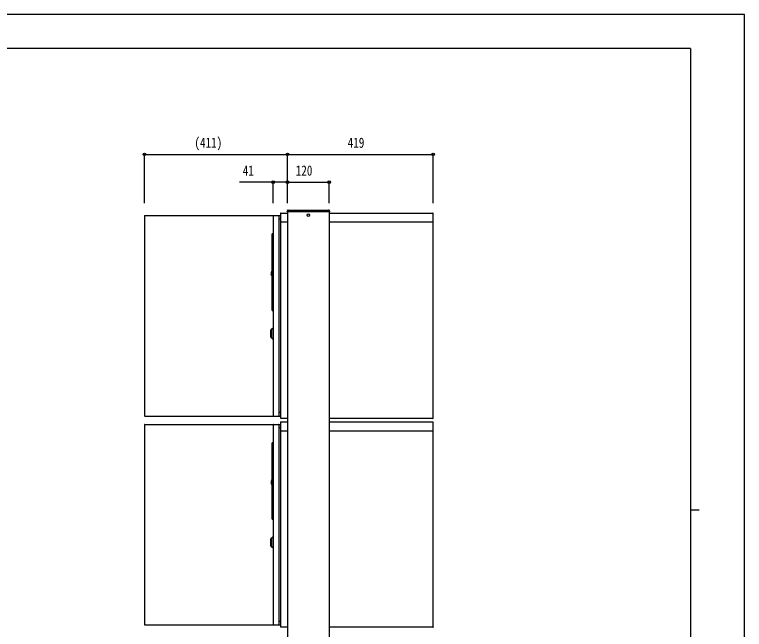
# Model space of a CAD drawing. Units: millimetres, scale not verified. Extents: x -2102 to 2102, y -1485 to 1485.
# Drawn here: x 5 to 2102, y -282 to 1485 of the extents above; entities that cross this region are included whole.
import ezdxf
from ezdxf.enums import TextEntityAlignment as Align

# ---------------------------------------------------------------- set-up
doc = ezdxf.new("R2010")
doc.units = ezdxf.units.MM
doc.header["$LTSCALE"] = 8
for name, color, linetype in [('0-3_YKK_13', 4, 'Continuous'), ('0-4_YKK_A1', 4, 'Continuous'), ('0-5_YKK_D', 6, 'Continuous'), ('0-6_YKK_ZWAK', 7, 'Continuous')]:
    doc.layers.add(name, color=color, linetype=linetype)
doc.styles.add('ＭＳ ゴシック', font='')
doc.styles.get('ＭＳ ゴシック').set_extended_font_data('MS Gothic')

msp = doc.modelspace()

# ---------------------------------------------------------------- linework, layer by layer
at = {"layer": '0-3_YKK_13'}
for p, q in [((378.512, 906.5), (378.512, 332.5)), ((379.512, 907.5), (769.513, 907.5)), ((748.113, 906.5), (748.113, 332.5)), ((749.113, 907.5), (764.113, 907.5)), ((765.113, 906.5), (765.113, 332.5)), ((769.513, 913.5), (769.513, 889.5)), ((770.513, 914.5), (770.613, 914.5)), ((770.583, 914.5), (770.513, 914.5)), ((770.583, 914.5), (770.566, 914.576)), ((770.583, 914.5), (789.512, 914.5)), ((909.513, 914.5), (1207.113, 914.5)), ((1207.113, 914.5), (1207.495, 914.424)), ((1208.113, 325.5), (1208.113, 913.559)), ((769.513, 897.5), (765.113, 897.5)), ((769.513, 889.5), (769.513, 887.5)), ((789.512, 888.5), (769.513, 888.5)), ((769.513, 887.5), (769.513, 326.5)), ((1208.113, 888.5), (909.513, 888.5)), ((747.113, 855), (745.113, 855)), ((745.113, 852), (745.113, 855)), ((745.113, 638), (745.113, 852)), ((747.113, 852), (747.113, 855)), ((747.113, 854), (748.113, 854)), ((747.113, 638), (747.113, 852)), ((743.308, 735.822), (743.366, 735.668)), ((743.783, 735.418), (745.113, 735.394)), ((744.828, 748.001), (744.683, 747.977)), ((745.113, 748.006), (744.828, 748.001)), ((745.113, 635), (745.113, 638)), ((745.113, 635), (747.113, 635)), ((747.113, 635), (747.113, 638)), ((747.113, 635.7), (748.113, 635.7)), ((742.113, 574), (741.313, 573.2)), ((741.313, 573.2), (741.313, 570.1)), ((741.313, 570.1), (741.328, 570.007)), ((741.313, 566.9), (741.317, 566.953)), ((741.313, 566.9), (741.313, 563.8)), ((741.318, 566.959), (741.317, 566.953)), ((741.613, 569.8), (742.013, 569.8)), ((742.013, 567.2), (741.613, 567.2)), ((742.013, 569.8), (742.013, 569.75)), ((742.013, 569.75), (742.113, 569.75)), ((742.013, 569.75), (742.013, 567.25)), ((742.013, 567.25), (742.013, 567.2)), ((742.113, 567.25), (742.013, 567.25)), ((742.113, 557.8), (742.113, 579.2)), ((742.413, 568.5), (742.413, 579.5)), ((742.413, 557.5), (742.413, 568.5)), ((747.713, 583.5), (742.813, 580.1)), ((742.813, 580.1), (742.813, 556.9)), ((748.013, 583.5), (747.713, 583.5)), ((747.713, 583.5), (747.713, 553.5)), ((748.013, 583.5), (748.013, 553.5)), ((748.113, 578.422), (748.013, 578.422)), ((748.013, 577.344), (748.113, 577.344)), ((748.113, 576.262), (748.013, 576.262)), ((748.113, 575.91), (748.013, 575.91)), ((741.313, 563.8), (742.113, 563)), ((742.113, 557.8), (742.413, 557.5)), ((742.413, 557.5), (742.813, 557.5)), ((742.813, 556.9), (747.713, 553.5)), ((747.713, 553.5), (748.013, 553.5)), ((748.113, 558.578), (748.013, 558.578)), ((769.513, 341.5), (765.113, 341.5)), ((379.512, 331.5), (769.513, 331.5)), ((749.113, 331.5), (764.113, 331.5)), ((770.513, 325.5), (770.513, 324.5)), ((789.512, 324.5), (770.513, 324.5)), ((770.583, 314.5), (770.566, 314.576)), ((1207.042, 324.5), (909.512, 324.5)), ((1207.042, 324.5), (1207.113, 324.5)), ((1208.113, 325.5), (1208.036, 325.117)), ((378.512, 306.5), (378.512, -267.5)), ((379.512, 307.5), (769.513, 307.5)), ((748.113, 306.5), (748.113, -267.5)), ((749.113, 307.5), (764.113, 307.5)), ((765.113, 306.5), (765.113, -267.5)), ((769.513, 297.5), (765.113, 297.5)), ((769.513, 313.5), (769.513, 289.5)), ((770.513, 314.5), (770.613, 314.5)), ((770.583, 314.5), (770.513, 314.5)), ((770.583, 314.5), (789.512, 314.5)), ((909.512, 314.5), (1207.113, 314.5)), ((1207.113, 314.5), (1207.495, 314.424)), ((1208.113, -274.5), (1208.113, 313.559)), ((769.513, 289.5), (769.513, 287.5)), ((789.512, 288.5), (769.513, 288.5)), ((769.513, 287.5), (769.513, -273.5)), ((1208.113, 288.5), (909.512, 288.5)), ((747.113, 255), (745.113, 255)), ((745.113, 252), (745.113, 255)), ((745.113, 38), (745.113, 252)), ((747.113, 252), (747.113, 255)), ((747.113, 254), (748.113, 254)), ((747.113, 38), (747.113, 252)), ((744.828, 148.001), (744.683, 147.977)), ((745.113, 148.006), (744.828, 148.001)), ((743.308, 135.822), (743.366, 135.668)), ((743.783, 135.418), (745.113, 135.394)), ((745.113, 35), (745.113, 38)), ((745.113, 35), (747.113, 35)), ((747.113, 35), (747.113, 38)), ((747.113, 35.7), (748.113, 35.7)), ((742.113, -42.2), (742.113, -20.8)), ((742.413, -31.5), (742.413, -20.5)), ((747.713, -16.5), (742.813, -19.9)), ((742.813, -19.9), (742.813, -43.1)), ((748.013, -16.5), (747.713, -16.5)), ((747.713, -16.5), (747.713, -46.5)), ((748.013, -16.5), (748.013, -46.5)), ((742.113, -26), (741.313, -26.8)), ((741.313, -26.8), (741.313, -29.9)), ((741.313, -29.9), (741.328, -29.993)), ((741.313, -33.1), (741.317, -33.047)), ((741.313, -33.1), (741.313, -36.2)), ((741.313, -36.2), (742.113, -37)), ((741.318, -33.041), (741.317, -33.047)), ((741.613, -30.2), (742.013, -30.2)), ((742.013, -32.8), (741.613, -32.8)), ((742.013, -30.2), (742.013, -30.25)), ((742.013, -30.25), (742.113, -30.25)), ((742.013, -30.25), (742.013, -32.75)), ((742.013, -32.75), (742.013, -32.8)), ((742.113, -32.75), (742.013, -32.75)), ((742.413, -42.5), (742.413, -31.5)), ((748.113, -21.578), (748.013, -21.578)), ((748.013, -22.656), (748.113, -22.656)), ((748.113, -23.738), (748.013, -23.738)), ((748.113, -24.09), (748.013, -24.09)), ((748.113, -41.422), (748.013, -41.422)), ((742.113, -42.2), (742.413, -42.5)), ((742.413, -42.5), (742.813, -42.5)), ((742.813, -43.1), (747.713, -46.5)), ((747.713, -46.5), (748.013, -46.5)), ((379.512, -268.5), (769.513, -268.5)), ((749.113, -268.5), (764.113, -268.5)), ((769.513, -258.5), (765.113, -258.5)), ((770.513, -274.5), (770.513, -275.5)), ((789.512, -275.5), (770.513, -275.5)), ((1207.042, -275.5), (909.512, -275.5)), ((1207.042, -275.5), (1207.113, -275.5)), ((1208.113, -274.5), (1208.036, -274.883))]:
    msp.add_line(p, q, dxfattribs=at)
for points in [[(1207.111, 914.495), (1207.109, 914.491), (1207.107, 914.486), (1207.106, 914.48), (1207.104, 914.474), (1207.102, 914.466), (1207.1, 914.458), (1207.098, 914.448), (1207.097, 914.437), (1207.095, 914.424)], [(1208.113, 913.5), (1208.108, 913.539), (1208.103, 913.579), (1208.098, 913.618), (1208.093, 913.657), (1208.086, 913.695), (1208.079, 913.734), (1208.07, 913.772), (1208.061, 913.809), (1208.049, 913.846), (1208.036, 913.883), (1208.022, 913.919), (1208.005, 913.954), (1207.987, 913.988), (1207.967, 914.022), (1207.946, 914.055), (1207.923, 914.087), (1207.899, 914.119), (1207.874, 914.149), (1207.847, 914.179), (1207.82, 914.207), (1207.791, 914.235), (1207.762, 914.261), (1207.731, 914.287), (1207.7, 914.311), (1207.668, 914.333), (1207.635, 914.355), (1207.601, 914.374), (1207.566, 914.393), (1207.531, 914.409), (1207.495, 914.424)], [(742.986, 738.239), (743.004, 738.452), (743.057, 739.062), (743.139, 739.998), (743.24, 741.146), (743.347, 742.367), (743.447, 743.515), (743.529, 744.451), (743.582, 745.061), (743.601, 745.274)], [(743.79, 735.417), (743.774, 735.419), (743.757, 735.421), (743.741, 735.423), (743.724, 735.426), (743.708, 735.428), (743.692, 735.431), (743.676, 735.434), (743.66, 735.438), (743.644, 735.442), (743.629, 735.447), (743.612, 735.453), (743.596, 735.46), (743.58, 735.467), (743.565, 735.475), (743.55, 735.483), (743.535, 735.493), (743.52, 735.502), (743.505, 735.512), (743.491, 735.523), (743.478, 735.534), (743.464, 735.546), (743.451, 735.558), (743.439, 735.57), (743.427, 735.583), (743.415, 735.596), (743.404, 735.61), (743.394, 735.624), (743.384, 735.638), (743.374, 735.653), (743.366, 735.668)], [(744.371, 747.682), (744.377, 747.695), (744.383, 747.708), (744.39, 747.72), (744.396, 747.733), (744.403, 747.745), (744.41, 747.758), (744.417, 747.77), (744.424, 747.782), (744.432, 747.794), (744.44, 747.805), (744.449, 747.817), (744.459, 747.828), (744.468, 747.84), (744.479, 747.85), (744.489, 747.861), (744.501, 747.871), (744.512, 747.881), (744.524, 747.891), (744.535, 747.9), (744.548, 747.909), (744.56, 747.917), (744.573, 747.926), (744.586, 747.934), (744.599, 747.941), (744.613, 747.948), (744.627, 747.955), (744.64, 747.961), (744.655, 747.967), (744.669, 747.972), (744.683, 747.977)], [(741.579, 567.198), (741.571, 567.197), (741.562, 567.196), (741.553, 567.194), (741.544, 567.192), (741.535, 567.19), (741.527, 567.187), (741.518, 567.185), (741.51, 567.182), (741.501, 567.179), (741.493, 567.175), (741.483, 567.17), (741.472, 567.165), (741.463, 567.16), (741.453, 567.154), (741.443, 567.148), (741.434, 567.141), (741.425, 567.134), (741.416, 567.127), (741.407, 567.119), (741.399, 567.11), (741.391, 567.102), (741.383, 567.093), (741.375, 567.084), (741.368, 567.074), (741.361, 567.064), (741.355, 567.053), (741.349, 567.042), (741.343, 567.031), (741.337, 567.019), (741.332, 567.007), (741.33, 567.002), (741.329, 566.997), (741.327, 566.992), (741.325, 566.986), (741.324, 566.981), (741.322, 566.976), (741.321, 566.97), (741.319, 566.964), (741.318, 566.959)], [(741.613, 569.8), (741.599, 569.802), (741.586, 569.804), (741.573, 569.806), (741.559, 569.808), (741.546, 569.81), (741.533, 569.813), (741.52, 569.816), (741.508, 569.82), (741.495, 569.824), (741.483, 569.829), (741.471, 569.835), (741.46, 569.841), (741.449, 569.848), (741.438, 569.855), (741.427, 569.863), (741.417, 569.872), (741.407, 569.881), (741.397, 569.891), (741.388, 569.901), (741.379, 569.912), (741.372, 569.92), (741.366, 569.928), (741.36, 569.937), (741.354, 569.946), (741.349, 569.955), (741.344, 569.965), (741.339, 569.975), (741.335, 569.985), (741.331, 569.996), (741.328, 570.007)], [(741.579, 567.198), (741.603, 567.2), (741.61, 567.2), (741.612, 567.2), (741.613, 567.2)], [(742.813, 579.5), (742.413, 579.5), (742.113, 579.2)], [(1207.113, 324.5), (1207.152, 324.505), (1207.191, 324.509), (1207.23, 324.514), (1207.269, 324.52), (1207.308, 324.526), (1207.346, 324.534), (1207.384, 324.542), (1207.422, 324.552), (1207.459, 324.563), (1207.495, 324.576), (1207.531, 324.591), (1207.566, 324.607), (1207.601, 324.626), (1207.635, 324.645), (1207.668, 324.667), (1207.7, 324.689), (1207.731, 324.713), (1207.762, 324.739), (1207.791, 324.765), (1207.82, 324.793), (1207.847, 324.821), (1207.874, 324.851), (1207.899, 324.881), (1207.923, 324.913), (1207.946, 324.945), (1207.967, 324.978), (1207.987, 325.012), (1208.005, 325.046), (1208.022, 325.081), (1208.036, 325.117)], [(1207.111, 314.495), (1207.109, 314.491), (1207.107, 314.486), (1207.106, 314.48), (1207.104, 314.474), (1207.102, 314.466), (1207.1, 314.458), (1207.098, 314.448), (1207.097, 314.437), (1207.095, 314.424)], [(1208.113, 313.5), (1208.108, 313.539), (1208.103, 313.579), (1208.098, 313.618), (1208.093, 313.657), (1208.086, 313.695), (1208.079, 313.734), (1208.07, 313.772), (1208.061, 313.809), (1208.049, 313.846), (1208.036, 313.883), (1208.022, 313.919), (1208.005, 313.954), (1207.987, 313.988), (1207.967, 314.022), (1207.946, 314.055), (1207.923, 314.087), (1207.899, 314.119), (1207.874, 314.149), (1207.847, 314.179), (1207.82, 314.207), (1207.791, 314.235), (1207.762, 314.261), (1207.731, 314.287), (1207.7, 314.311), (1207.668, 314.333), (1207.635, 314.355), (1207.601, 314.374), (1207.566, 314.393), (1207.531, 314.409), (1207.495, 314.424)], [(744.371, 147.682), (744.377, 147.695), (744.383, 147.708), (744.39, 147.72), (744.396, 147.733), (744.403, 147.745), (744.41, 147.758), (744.417, 147.77), (744.424, 147.782), (744.432, 147.794), (744.44, 147.805), (744.449, 147.817), (744.459, 147.828), (744.468, 147.84), (744.479, 147.85), (744.489, 147.861), (744.501, 147.871), (744.512, 147.881), (744.524, 147.891), (744.535, 147.9), (744.548, 147.909), (744.56, 147.917), (744.573, 147.926), (744.586, 147.934), (744.599, 147.941), (744.613, 147.948), (744.627, 147.955), (744.64, 147.961), (744.655, 147.967), (744.669, 147.972), (744.683, 147.977)], [(742.986, 138.239), (743.004, 138.452), (743.057, 139.062), (743.139, 139.998), (743.24, 141.146), (743.347, 142.367), (743.447, 143.515), (743.529, 144.451), (743.582, 145.061), (743.601, 145.274)], [(743.79, 135.417), (743.774, 135.419), (743.757, 135.421), (743.741, 135.423), (743.724, 135.426), (743.708, 135.428), (743.692, 135.431), (743.676, 135.434), (743.66, 135.438), (743.644, 135.442), (743.629, 135.447), (743.612, 135.453), (743.596, 135.46), (743.58, 135.467), (743.565, 135.475), (743.55, 135.483), (743.535, 135.493), (743.52, 135.502), (743.505, 135.512), (743.491, 135.523), (743.478, 135.534), (743.464, 135.546), (743.451, 135.558), (743.439, 135.57), (743.427, 135.583), (743.415, 135.596), (743.404, 135.61), (743.394, 135.624), (743.384, 135.638), (743.374, 135.653), (743.366, 135.668)], [(742.813, -20.5), (742.413, -20.5), (742.113, -20.8)], [(741.579, -32.802), (741.571, -32.803), (741.562, -32.804), (741.553, -32.806), (741.544, -32.808), (741.535, -32.81), (741.527, -32.813), (741.518, -32.815), (741.51, -32.818), (741.501, -32.821), (741.493, -32.825), (741.483, -32.83), (741.472, -32.835), (741.463, -32.84), (741.453, -32.846), (741.443, -32.852), (741.434, -32.859), (741.425, -32.866), (741.416, -32.873), (741.407, -32.881), (741.399, -32.89), (741.391, -32.898), (741.383, -32.907), (741.375, -32.916), (741.368, -32.926), (741.361, -32.936), (741.355, -32.947), (741.349, -32.958), (741.343, -32.969), (741.337, -32.981), (741.332, -32.993), (741.33, -32.998), (741.329, -33.003), (741.327, -33.008), (741.325, -33.014), (741.324, -33.019), (741.322, -33.024), (741.321, -33.03), (741.319, -33.036), (741.318, -33.041)], [(741.613, -30.2), (741.599, -30.198), (741.586, -30.196), (741.573, -30.194), (741.559, -30.192), (741.546, -30.19), (741.533, -30.187), (741.52, -30.184), (741.508, -30.18), (741.495, -30.176), (741.483, -30.171), (741.471, -30.165), (741.46, -30.159), (741.449, -30.152), (741.438, -30.145), (741.427, -30.137), (741.417, -30.128), (741.407, -30.119), (741.397, -30.109), (741.388, -30.099), (741.379, -30.088), (741.372, -30.08), (741.366, -30.072), (741.36, -30.063), (741.354, -30.054), (741.349, -30.045), (741.344, -30.035), (741.339, -30.025), (741.335, -30.015), (741.331, -30.004), (741.328, -29.993)], [(741.579, -32.802), (741.603, -32.8), (741.61, -32.8), (741.612, -32.8), (741.613, -32.8)], [(1207.113, -275.5), (1207.152, -275.495), (1207.191, -275.491), (1207.23, -275.486), (1207.269, -275.48), (1207.308, -275.474), (1207.346, -275.466), (1207.384, -275.458), (1207.422, -275.448), (1207.459, -275.437), (1207.495, -275.424), (1207.531, -275.409), (1207.566, -275.393), (1207.601, -275.374), (1207.635, -275.355), (1207.668, -275.333), (1207.7, -275.311), (1207.731, -275.287), (1207.762, -275.261), (1207.791, -275.235), (1207.82, -275.207), (1207.847, -275.179), (1207.874, -275.149), (1207.899, -275.119), (1207.923, -275.087), (1207.946, -275.055), (1207.967, -275.022), (1207.987, -274.988), (1208.005, -274.954), (1208.022, -274.919), (1208.036, -274.883)]]:
    msp.add_lwpolyline(points, dxfattribs=at)
for centre, radius, start, end in [((379.512, 906.5), 1, 90, 180), ((749.113, 906.5), 1, 90, 180), ((764.113, 906.5), 1, 0, 90), ((770.513, 913.5), 1, 90, 180), ((743.484, 738.196), 0.5, 175, 184.72509), ((764.313, 739.918), 21.4, 184.72509, 191.0247), ((744.099, 745.23), 0.5, 165.27491, 175), ((764.313, 739.918), 21.4, 158.72378, 165.27491), ((379.512, 332.5), 1, 180, 270), ((749.113, 332.5), 1, 180, 270), ((764.113, 332.5), 1, 270, 0), ((770.513, 326.5), 1, 180, 270), ((379.512, 306.5), 1, 90, 180), ((749.113, 306.5), 1, 90, 180), ((764.113, 306.5), 1, 0, 90), ((770.513, 313.5), 1, 90, 180), ((764.313, 139.918), 21.4, 158.72378, 165.27491), ((743.484, 138.196), 0.5, 175, 184.72509), ((764.313, 139.918), 21.4, 184.72509, 191.0247), ((744.099, 145.23), 0.5, 165.27491, 175), ((379.512, -267.5), 1, 180, 270), ((749.113, -267.5), 1, 180, 270), ((764.113, -267.5), 1, 270, 0), ((770.513, -273.5), 1, 180, 270)]:
    msp.add_arc(centre, radius, start, end, dxfattribs=at)
at = {"layer": '0-4_YKK_A1'}
for p, q in [((791.199, 923.5), (907.825, 923.5)), ((789.012, 918.5), (789.203, 921.622)), ((790.01, 918.5), (789.012, 918.5)), ((909.014, 918.5), (790.01, 918.5)), ((910.012, 918.5), (909.014, 918.5)), ((909.513, 918.5), (909.512, -532.5)), ((909.821, 921.622), (910.012, 918.5))]:
    msp.add_line(p, q, dxfattribs=at)
msp.add_lwpolyline([(789.512, 918.5), (789.512, 915), (789.512, -532.5)], dxfattribs=at)
msp.add_circle((849.512, 908.5), 3.75, dxfattribs=at)
for centre, start, end in [((791.199, 921.5), 90, 176.5), ((907.825, 921.5), 3.5, 90)]:
    msp.add_arc(centre, 2, start, end, dxfattribs=at)
at = {"layer": '0-5_YKK_D'}
for p, q in [((378.511, 943.5), (378.511, 1084.5)), ((378.511, 1083.5), (789.511, 1083.5)), ((789.511, 943.5), (789.511, 1084.5)), ((789.511, 943.5), (789.511, 1084.5)), ((789.511, 1083.5), (1208.112, 1083.5)), ((1208.112, 943.5), (1208.112, 1084.5)), ((748.112, 943.5), (748.112, 1004.5)), ((789.511, 943.5), (789.511, 1004.5)), ((789.511, 943.5), (789.511, 1004.5)), ((789.511, 1003.5), (909.512, 1003.5)), ((909.512, 943.5), (909.512, 1004.5))]:
    msp.add_line(p, q, dxfattribs=at)
msp.add_lwpolyline([(789.511, 1003.5), (748.112, 1003.5), (651.178, 1003.5)], dxfattribs=at)
for centre in [(378.511, 1083.5), (789.511, 1083.5), (789.511, 1083.5), (1208.112, 1083.5), (748.112, 1003.5), (789.511, 1003.5), (789.511, 1003.5), (909.512, 1003.5)]:
    msp.add_circle(centre, 3.75, dxfattribs=at)
at = {"layer": '0-6_YKK_ZWAK'}
for p, q in [((1947.51, 1387.5), (-1952.49, 1387.5)), ((1947.51, 1387.5), (1947.51, -1262.5)), ((1947.51, 62.5), (1972.51, 62.5))]:
    msp.add_line(p, q, dxfattribs=at)
msp.add_lwpolyline([(-2102.5, -1485), (2102.5, -1485), (2102.5, 1485), (-2102.5, 1485)], close=True, dxfattribs=at)

# ---------------------------------------------------------------- texts
at = {"layer": '0-5_YKK_D', "style": 'ＭＳ ゴシック', "width": 0.8}
for s, p in [('(411)', (522.144, 1093.5)), ('419', (962.545, 1093.5)), ('41', (661.178, 1013.5)), ('120', (813.245, 1013.5))]:
    msp.add_text(s, height=29.33, dxfattribs=at).set_placement(p, align=Align.BOTTOM_LEFT)

doc.saveas('drawing.dxf')
